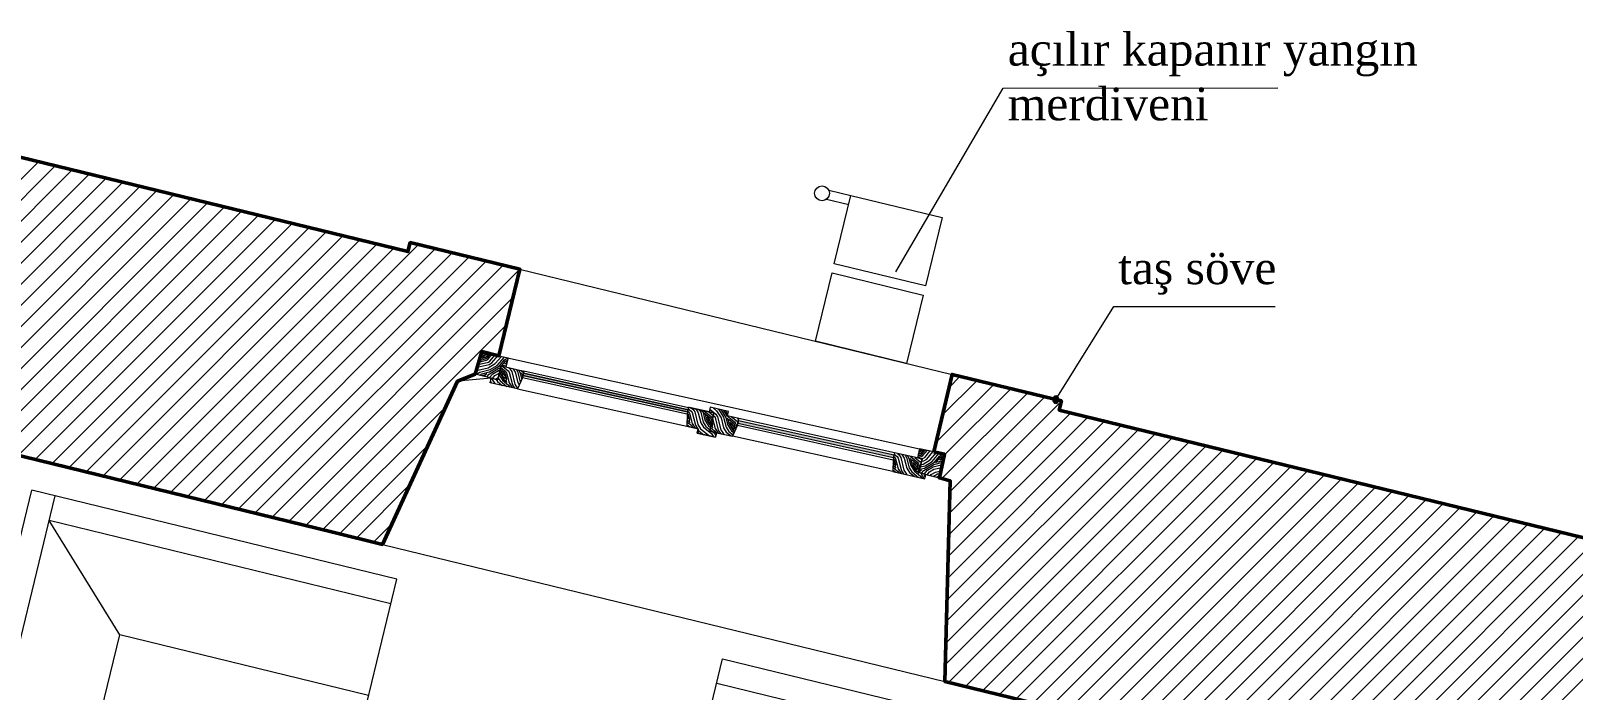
# Model space of a CAD drawing. Header units: millimetres. Extents: x 4980 to 19099, y 3891 to 5773.
# Drawn here: x 10993.9 to 11323, y 5043 to 5183.7 of the extents above; entities that cross this region are included whole.
import ezdxf

# ---------------------------------------------------------------- set-up
doc = ezdxf.new("R2010")
doc.units = ezdxf.units.MM
for name, color, linetype, lineweight in [('a 2', 132, 'Continuous', 20), ('a ahşap tarama', 46, 'Continuous', 0), ('a duvar', 84, 'Continuous', 50), ('a pencere 0', 252, 'Continuous', 0), ('a pencere cam', 121, 'Continuous', 0), ('a pencere doğrama', 41, 'Continuous', 20), ('no3_duvar tarama', 253, 'Continuous', 9), ('no3_ölçü tefriş', 252, 'Continuous', 0), ('PLAN YAZI', 4, 'Continuous', 9), ('Poltroncine_Stift_Nr__1', 1, 'Continuous', 20), ('TAVAN', 31, 'Continuous', 0)]:
    doc.layers.add(name, color=color, linetype=linetype, lineweight=lineweight)
doc.styles.get("Standard").update_dxf_attribs({"font": 'stylu.ttf', "height": 10})
pattern_1 = [(45, (-467.3525, 13840.0737), (-2.245064, 2.245064), [])]
pattern_2 = [(347.548434, (-6995.6067, -2025.97), (3.804322, -5.9604643), [0.25, -4.75]), (257.548434, (-6994.031, -2028.11), (-5.9604643, -3.804322), [0.5, -4.5]), (302.548434, (-6994.8997, -2027.406), (-1.0780712, -4.8823931), [0.3535, -1.0605, 0.3535, -0.707, 2.475, -2.1215678]), (302.548434, (-6995.797, -2025.672), (-1.0780712, -4.8823931), [0.35355, -0.7071, 0.35355, -5.6568678]), (302.548434, (-6994.196, -2026.5374), (-1.0780712, -4.8823931), [0.35355, -6.7175178]), (302.548434, (-6993.6537, -2026.401), (-1.0780712, -4.8823931), [0.35355, -6.7175178]), (302.548434, (-6994.494, -2026.7276), (-1.0780712, -4.8823931), [0.35355, -6.7175178]), (302.548434, (-6994.792, -2026.918), (-1.0780712, -4.8823931), [0.7071, -6.3639678]), (302.548434, (-6994.38, -2030.849), (-1.0780712, -4.8823931), [0.7071, -6.3639678]), (302.548434, (-6995.334, -2027.054), (-1.0780712, -4.8823931), [1.4142, -5.6568678]), (302.548434, (-6995.632, -2027.2444), (-1.0780712, -4.8823931), [1.4142, -5.6568678]), (302.548434, (-6992.782, -2029.41), (-1.0780712, -4.8823931), [1.4142, -5.6568678]), (302.548434, (-6995.984, -2027.6787), (-1.0780712, -4.8823931), [1.06066, -6.0104078]), (302.548434, (-6997.1222, -2028.1955), (-1.0780712, -4.8823931), [1.06066, -6.0104078]), (302.548434, (-6996.526, -2027.815), (-1.0780712, -4.8823931), [1.06066, -6.0104078]), (302.548434, (-6993.676, -2029.9805), (-1.0780712, -4.8823931), [1.767767, -5.3033008]), (302.548434, (-6994.218, -2030.1168), (-1.0780712, -4.8823931), [1.767767, -5.3033008]), (302.548434, (-6993.4604, -2029.004), (-1.0780712, -4.8823931), [2.4748737, -4.596194]), (320.983383, (-6995.2263, -2026.566), (4.8823931, -1.0780712), [0.559017, -10.6213229]), (320.983383, (-6994.5732, -2028.2462), (4.8823931, -1.0780712), [0.559017, -10.6213229]), (320.983383, (-6994.7095, -2027.704), (4.8823931, -1.0780712), [0.559017, -10.6213229]), (320.983383, (-6995.3626, -2026.0238), (4.8823931, -1.0780712), [1.118034, -10.0623059]), (320.983383, (-6994.8712, -2028.4365), (4.8823931, -1.0780712), [1.677051, -9.5032889]), (320.983383, (-6995.4134, -2028.5728), (4.8823931, -1.0780712), [2.236068, -8.9442719]), (320.983383, (-6995.9555, -2028.709), (4.8823931, -1.0780712), [2.236068, -8.9442719]), (320.983383, (-6997.0113, -2030.012), (4.8823931, -1.0780712), [2.236068, -8.9442719]), (320.983383, (-6996.9035, -2029.5239), (4.8823931, -1.0780712), [2.795085, -8.3852549]), (320.983383, (-6996.5516, -2029.0895), (4.8823931, -1.0780712), [2.795085, -8.3852549]), (284.113485, (-6994.4115, -2027.514), (-1.07807118, -4.8823931), [0.559017, -10.6213229]), (284.113485, (-6995.036, -2026.864), (-1.07807118, -4.8823931), [0.559017, -10.6213229]), (284.113485, (-6995.6067, -2025.9699), (-1.07807118, -4.8823931), [1.118034, -10.0623059]), (284.113485, (-6994.3037, -2027.0257), (-1.07807118, -4.8823931), [1.118034, -10.0623059]), (284.113485, (-6996.041, -2025.618), (-1.07807118, -4.8823931), [1.677051, -9.5032889]), (284.113485, (-6996.5293, -2025.5101), (-1.07807118, -4.8823931), [2.236068, -8.9442719]), (284.113485, (-6992.189, -2026.7245), (-1.07807118, -4.8823931), [2.236068, -8.9442719]), (284.113485, (-6994.0057, -2026.8354), (-1.07807118, -4.8823931), [2.236068, -8.9442719]), (284.113485, (-6992.9214, -2026.5628), (-1.07807118, -4.8823931), [2.795085, -8.3852549]), (284.113485, (-6993.4635, -2026.6991), (-1.07807118, -4.8823931), [2.795085, -8.3852549])]

# ---------------------------------------------------------------- blocks, each defined once
blk = doc.blocks.new('edc')
at = {"layer": 'Poltroncine_Stift_Nr__1', "linetype": 'Continuous'}
for p, q in [((-455347.87, -965869.83), (-455267.72, -965869.83)), ((-455347.87, -965869.83), (-455347.87, -966030.17)), ((-455272.84, -965869.83), (-455272.84, -966030.17)), ((-455267.72, -965869.83), (-455267.72, -966030.17)), ((-455347.87, -965874.94), (-455272.84, -965874.94)), ((-455293.27, -965895.36), (-455272.84, -965874.94)), ((-455347.87, -965895.36), (-455293.27, -965895.36)), ((-455293.27, -965895.36), (-455293.27, -966004.65)), ((-455347.87, -965950), (-455267.72, -965950)), ((-455347.87, -966004.65), (-455293.27, -966004.65)), ((-455293.27, -966004.65), (-455272.84, -966024.8)), ((-455347.87, -966024.8), (-455272.84, -966024.8)), ((-455347.87, -966030.17), (-455267.72, -966030.17))]:
    blk.add_line(p, q, dxfattribs=at)
blk = doc.blocks.new('A$C4DC540E5')
at = {"layer": 'TAVAN'}
for points in [[(-1160.71, 313.33), (-1155.96, 312.18)], [(-1160.23, 315.28), (-1155.49, 314.12)]]:
    blk.add_lwpolyline(points, dxfattribs=at)
for points in [[(-1159.04, 299.55), (-1155.49, 314.12), (-1136.06, 309.39), (-1139.61, 294.82)], [(-1163.06, 283.03), (-1159.51, 297.6), (-1140.08, 292.87), (-1143.63, 278.3)]]:
    blk.add_lwpolyline(points, close=True, dxfattribs=at)
blk.add_circle((-1161.66, 314.59), 1.58, dxfattribs=at)
blk = doc.blocks.new('asdsdzfsd')
at = {"layer": 'a ahşap tarama', "lineweight": 5}
h = blk.add_hatch(dxfattribs=at)
h.set_pattern_fill('WOODFACE', color=256, scale=5, angle=346.3284, style=0, pattern_type=2)
h.set_pattern_definition([(346.328434, (-189.038, 13769.5133), (6.0401125, 3.6765528), [0.25, -4.75]), (76.328434, (-186.681, 13770.741), (-3.6765528, 6.0401125), [0.5, -4.5]), (31.328434, (-187.771, 13770.4916), (1.1817798, 4.8583327), [0.3535, -1.0605, 0.3535, -0.707, 2.475, -2.1215678]), (31.328434, (-189.34, 13769.3295), (1.1817798, 4.8583327), [0.35355, -0.7071, 0.35355, -5.6568678]), (31.328434, (-187.5215, 13769.4017), (1.1817798, 4.8583327), [0.35355, -6.7175178]), (31.328434, (-187.0948, 13769.0406), (1.1817798, 4.8583327), [0.35355, -6.7175178]), (31.328434, (-187.7054, 13769.7037), (1.1817798, 4.8583327), [0.35355, -6.7175178]), (31.328434, (-187.8892, 13770.0057), (1.1817798, 4.8583327), [0.7071, -6.3639678]), (31.328434, (-185.7883, 13773.354), (1.1817798, 4.8583327), [0.7071, -6.3639678]), (31.328434, (-188.316, 13770.3668), (1.1817798, 4.8583327), [1.4142, -5.6568678]), (31.328434, (-188.4998, 13770.6688), (1.1817798, 4.8583327), [1.4142, -5.6568678]), (31.328434, (-184.9873, 13771.358), (1.1817798, 4.8583327), [1.4142, -5.6568678]), (31.328434, (-188.6245, 13771.2137), (1.1817798, 4.8583327), [1.06066, -6.0104078]), (31.328434, (-189.419, 13772.179), (1.1817798, 4.8583327), [1.06066, -6.0104078]), (31.328434, (-189.0513, 13771.575), (1.1817798, 4.8583327), [1.06066, -6.0104078]), (31.328434, (-185.5388, 13772.2642), (1.1817798, 4.8583327), [1.767767, -5.3033008]), (31.328434, (-185.9655, 13772.6253), (1.1817798, 4.8583327), [1.767767, -5.3033008]), (31.328434, (-185.775, 13771.2925), (1.1817798, 4.8583327), [2.4748737, -4.596194]), (12.893485, (-188.4341, 13769.881), (4.85833268, -1.18177983), [0.559017, -10.6213229]), (12.893485, (-187.108, 13771.1021), (4.85833268, -1.18177983), [0.559017, -10.6213229]), (12.893485, (-187.469, 13770.6754), (4.85833268, -1.18177983), [0.559017, -10.6213229]), (12.893485, (-188.7952, 13769.4542), (4.85833268, -1.18177983), [1.118034, -10.0623059]), (12.893485, (-187.2917, 13771.4041), (4.85833268, -1.18177983), [1.677051, -9.503289]), (12.893485, (-187.7185, 13771.7652), (4.85833268, -1.18177983), [2.236068, -8.944272]), (12.893485, (-188.1452, 13772.1263), (4.85833268, -1.18177983), [2.236068, -8.944272]), (12.893485, (-188.5195, 13773.761), (4.85833268, -1.18177983), [2.236068, -8.944272]), (12.893485, (-188.6376, 13773.2753), (4.85833268, -1.18177983), [2.795085, -8.3852549]), (12.893485, (-188.513, 13772.7303), (4.85833268, -1.18177983), [2.795085, -8.3852549]), (49.763383, (-187.2852, 13770.3734), (1.18177984, 4.85833268), [0.559017, -10.6213229]), (49.763383, (-188.1321, 13770.0648), (1.18177984, 4.85833268), [0.559017, -10.6213229]), (49.763383, (-189.0381, 13769.5133), (1.18177984, 4.85833268), [1.118034, -10.0623059]), (49.763383, (-187.4034, 13769.8875), (1.18177984, 4.85833268), [1.118034, -10.0623059]), (49.763383, (-189.583, 13769.3886), (1.18177984, 4.85833268), [1.677051, -9.503289]), (49.763383, (-190.0689, 13769.5068), (1.18177984, 4.85833268), [2.236068, -8.944272]), (49.763383, (-185.6373, 13768.686), (1.18177984, 4.85833268), [2.236068, -8.944272]), (49.763383, (-187.2195, 13769.5855), (1.18177984, 4.85833268), [2.236068, -8.944272]), (49.763383, (-186.366, 13768.8633), (1.18177984, 4.85833268), [2.795085, -8.3852549]), (49.763383, (-186.7928, 13769.2244), (1.18177984, 4.85833268), [2.795085, -8.3852549])])
h.paths.add_polyline_path([(6490.33, 3003.79), (6492.27, 3003.32), (6491.79, 3001.39), (6490.82, 3001.6), (6490.11, 2998.69), (6488.66, 2999.04), (6485.25, 2999.88), (6486.68, 3004.68)])
h = blk.add_hatch(dxfattribs=at)
h.set_pattern_fill('WOODFACE', color=256, scale=5, angle=347.5484, style=0, pattern_type=2)
h.set_pattern_definition(pattern_2)
h.paths.add_polyline_path([(6495.64, 3000.54), (6495.32, 2999.08), (6494.29, 2996.75), (6488.43, 2998.04), (6488.65, 2999.04), (6490.11, 2998.69), (6490.82, 3001.6), (6491.74, 3001.4)])
h = blk.add_hatch(dxfattribs=at)
h.set_pattern_fill('WOODFACE', color=256, scale=5, angle=347.5484, style=0, pattern_type=2)
h.set_pattern_definition(pattern_2)
h.paths.add_polyline_path([(6530.8, 2992.78), (6530.47, 2991.32), (6530.42, 2988.77), (6532.86, 2988.23), (6532.65, 2987.25), (6536.55, 2986.39), (6536.77, 2987.37), (6535.31, 2987.69), (6536.08, 2991.19), (6536.17, 2991.6), (6531, 2992.74)])
h = blk.add_hatch(dxfattribs=at)
h.set_pattern_fill('WOODFACE', color=256, scale=5, angle=347.5484, style=0, pattern_type=2)
h.set_pattern_definition(pattern_2)
h.paths.add_polyline_path([(6540.19, 2986.61), (6541.21, 2988.95), (6541.54, 2990.41), (6539.1, 2990.95), (6539.31, 2991.93), (6535.41, 2992.79), (6535.19, 2991.81), (6536.17, 2991.6), (6535.4, 2988.1), (6535.31, 2987.69)])
h = blk.add_hatch(dxfattribs=at)
h.set_pattern_fill('WOODFACE', color=256, scale=5, angle=347.5484, style=0, pattern_type=2)
h.set_pattern_definition(pattern_2)
edge = h.paths.add_edge_path()
edge.add_line((6574.74, 2983.08), (6574.42, 2981.62))
edge.add_line((6574.42, 2981.62), (6574.36, 2979.07))
edge.add_line((6574.36, 2979.07), (6581.2, 2977.56))
edge.add_line((6581.2, 2977.56), (6581.41, 2978.49))
edge.add_line((6581.41, 2978.49), (6579.95, 2978.85))
edge.add_line((6579.95, 2978.85), (6580.6, 2981.78))
edge.add_line((6580.6, 2981.78), (6579.62, 2981.99))
edge.add_line((6579.62, 2981.99), (6574.74, 2983.08))
h = blk.add_hatch(dxfattribs=at)
h.set_pattern_fill('WOODFACE', color=256, scale=5, angle=346.3284, style=0, pattern_type=2)
h.set_pattern_definition([(346.328434, (-188.5695, 13771.4395), (6.0401125, 3.6765528), [0.25, -4.75]), (76.328434, (-186.2125, 13772.667), (-3.6765528, 6.0401125), [0.5, -4.5]), (31.328434, (-187.3024, 13772.4177), (1.1817798, 4.8583327), [0.3535, -1.0605, 0.3535, -0.707, 2.475, -2.1215678]), (31.328434, (-188.8715, 13771.2556), (1.1817798, 4.8583327), [0.35355, -0.7071, 0.35355, -5.6568678]), (31.328434, (-187.053, 13771.328), (1.1817798, 4.8583327), [0.35355, -6.7175178]), (31.328434, (-186.626, 13770.9668), (1.1817798, 4.8583327), [0.35355, -6.7175178]), (31.328434, (-187.2367, 13771.63), (1.1817798, 4.8583327), [0.35355, -6.7175178]), (31.328434, (-187.4206, 13771.932), (1.1817798, 4.8583327), [0.7071, -6.3639678]), (31.328434, (-185.3196, 13775.28), (1.1817798, 4.8583327), [0.7071, -6.3639678]), (31.328434, (-187.8473, 13772.293), (1.1817798, 4.8583327), [1.4142, -5.6568678]), (31.328434, (-188.031, 13772.595), (1.1817798, 4.8583327), [1.4142, -5.6568678]), (31.328434, (-184.5187, 13773.2843), (1.1817798, 4.8583327), [1.4142, -5.6568678]), (31.328434, (-188.156, 13773.14), (1.1817798, 4.8583327), [1.06066, -6.0104078]), (31.328434, (-188.9503, 13774.105), (1.1817798, 4.8583327), [1.06066, -6.0104078]), (31.328434, (-188.5826, 13773.501), (1.1817798, 4.8583327), [1.06066, -6.0104078]), (31.328434, (-185.07, 13774.1903), (1.1817798, 4.8583327), [1.767767, -5.3033008]), (31.328434, (-185.497, 13774.5514), (1.1817798, 4.8583327), [1.767767, -5.3033008]), (31.328434, (-185.3065, 13773.2187), (1.1817798, 4.8583327), [2.4748737, -4.596194]), (12.893485, (-187.9655, 13771.8071), (4.85833268, -1.18177983), [0.559017, -10.6213229]), (12.893485, (-186.6393, 13773.0283), (4.85833268, -1.18177983), [0.559017, -10.6213229]), (12.893485, (-187.0004, 13772.6015), (4.85833268, -1.18177983), [0.559017, -10.6213229]), (12.893485, (-188.3266, 13771.3804), (4.85833268, -1.18177983), [1.118034, -10.0623059]), (12.893485, (-186.8231, 13773.3303), (4.85833268, -1.18177983), [1.677051, -9.503289]), (12.893485, (-187.2499, 13773.6914), (4.85833268, -1.18177983), [2.236068, -8.944272]), (12.893485, (-187.6766, 13774.0525), (4.85833268, -1.18177983), [2.236068, -8.944272]), (12.893485, (-188.0508, 13775.6872), (4.85833268, -1.18177983), [2.236068, -8.944272]), (12.893485, (-188.169, 13775.2014), (4.85833268, -1.18177983), [2.795085, -8.3852549]), (12.893485, (-188.0443, 13774.6565), (4.85833268, -1.18177983), [2.795085, -8.3852549]), (49.763383, (-186.8166, 13772.2995), (1.18177984, 4.85833268), [0.559017, -10.6213229]), (49.763383, (-187.6635, 13771.991), (1.18177984, 4.85833268), [0.559017, -10.6213229]), (49.763383, (-188.5695, 13771.4395), (1.18177984, 4.85833268), [1.118034, -10.0623059]), (49.763383, (-186.9347, 13771.8137), (1.18177984, 4.85833268), [1.118034, -10.0623059]), (49.763383, (-189.1144, 13771.3147), (1.18177984, 4.85833268), [1.677051, -9.503289]), (49.763383, (-189.6003, 13771.433), (1.18177984, 4.85833268), [2.236068, -8.944272]), (49.763383, (-185.1687, 13770.6122), (1.18177984, 4.85833268), [2.236068, -8.944272]), (49.763383, (-186.751, 13771.5117), (1.18177984, 4.85833268), [2.236068, -8.944272]), (49.763383, (-185.8974, 13770.7895), (1.18177984, 4.85833268), [2.795085, -8.3852549]), (49.763383, (-186.3242, 13771.1506), (1.18177984, 4.85833268), [2.795085, -8.3852549])])
h.paths.add_polyline_path([(6583.1, 2983.27), (6580.05, 2983.95), (6579.62, 2981.99), (6580.6, 2981.78), (6579.95, 2978.85), (6584.32, 2977.72), (6585.45, 2982.78)])
at = {"layer": 'a pencere cam', "lineweight": 5}
for points in [[(6495.43, 2999.57), (6530.58, 2991.81), (6530.69, 2992.29), (6495.54, 3000.06)], [(6541.32, 2989.43), (6574.52, 2982.1), (6574.63, 2982.59), (6541.43, 2989.92)]]:
    blk.add_hatch(color=256, dxfattribs=at).paths.add_polyline_path(points)
at = {"layer": 'no3_duvar tarama'}
h = blk.add_hatch(dxfattribs=at)
h.set_pattern_fill('ANSI31', color=256, style=0)
h.set_pattern_definition(pattern_1)
h.paths.add_polyline_path([(6305.35, 3051.89), (6309.13, 3067.44), (6332.45, 3061.76), (6331.98, 3059.82), (6470.92, 3026.01), (6471.4, 3027.95), (6494.81, 3022.25), (6490.33, 3003.79), (6486.68, 3004.68), (6485.25, 2999.88), (6481.46, 2998.35), (6465.48, 2963.55), (6454.88, 2966.13), (6382.61, 2983.76), (6309.66, 3001.55), (6309.97, 3045.61), (6306.57, 3046.38), (6307.71, 3051.35)])
h = blk.add_hatch(dxfattribs=at)
h.set_pattern_fill('ANSI31', color=256, style=0)
h.set_pattern_definition(pattern_1)
h.paths.add_polyline_path([(6583.1, 2983.27), (6587.02, 2999.82), (6610.34, 2994.14), (6609.87, 2992.2), (6772.13, 2952.71), (6772.61, 2954.65), (6795.92, 2948.98), (6791.9, 2932.46), (6788.26, 2933.35), (6786.83, 2928.55), (6785.48, 2927.84), (6771.52, 2888.9), (6736.7, 2897.4), (6722.03, 2900.97), (6585.5, 2934.27), (6586.64, 2977.08), (6584.32, 2977.72), (6585.39, 2982.79)])
at = {"layer": 'PLAN YAZI'}
h = blk.add_hatch(color=256, dxfattribs=at)
h.dxf.hatch_style = 1
edge = h.paths.add_edge_path()
edge.add_ellipse((6609.15, 2994.43), major_axis=(-0.021, 0.888), ratio=0.6911, start_angle=0, end_angle=360)
at = {"layer": 'a 2'}
for points in [[(6494.71, 3022.28), (6587.02, 2999.82)], [(6465.48, 2963.55), (6585.5, 2934.27)]]:
    blk.add_lwpolyline(points, dxfattribs=at)
at = {"layer": 'a duvar'}
for points in [[(6305.35, 3051.89), (6309.13, 3067.44), (6332.45, 3061.76), (6331.98, 3059.82), (6470.92, 3026.01), (6471.4, 3027.95), (6494.81, 3022.25), (6490.33, 3003.79), (6486.68, 3004.68), (6485.25, 2999.88), (6481.46, 2998.35), (6465.48, 2963.55), (6454.88, 2966.13), (6382.61, 2983.76), (6309.66, 3001.55), (6309.97, 3045.61), (6306.57, 3046.38), (6307.71, 3051.35), (6305.35, 3051.89)], [(6583.1, 2983.27), (6587.02, 2999.82), (6610.34, 2994.14), (6609.87, 2992.2), (6772.13, 2952.71), (6772.61, 2954.65), (6795.92, 2948.98), (6791.9, 2932.46), (6788.26, 2933.35), (6786.83, 2928.55), (6785.48, 2927.84), (6771.52, 2888.9), (6736.7, 2897.4), (6722.03, 2900.97), (6585.5, 2934.27), (6586.64, 2977.08), (6584.32, 2977.72), (6585.39, 2982.79), (6583.1, 2983.27)]]:
    blk.add_lwpolyline(points, dxfattribs=at)
at = {"layer": 'a pencere 0'}
for points in [[(6492.17, 3003.36), (6580.05, 2983.95)], [(6530.47, 2991.32), (6495.32, 2999.08)], [(6495.64, 3000.55), (6530.8, 2992.78)], [(6494.29, 2996.75), (6530.42, 2988.77)], [(6541.21, 2988.95), (6574.42, 2981.62)], [(6574.74, 2983.08), (6541.54, 2990.41)], [(6574.36, 2979.07), (6540.19, 2986.61)]]:
    blk.add_lwpolyline(points, dxfattribs=at)
at = {"layer": 'a pencere cam', "lineweight": 5}
for p, q in [((6490.11, 2998.69), (6490.76, 3001.62)), ((6495.54, 3000.06), (6530.69, 2992.29)), ((6574.63, 2982.59), (6541.43, 2989.92))]:
    blk.add_line(p, q, dxfattribs=at)
for points in [[(6495.43, 2999.57), (6530.58, 2991.81), (6530.69, 2992.29), (6495.54, 3000.06)], [(6541.32, 2989.43), (6574.52, 2982.1), (6574.63, 2982.59), (6541.43, 2989.92)]]:
    blk.add_lwpolyline(points, close=True, dxfattribs=at)
for points in [[(6530.58, 2991.81), (6495.43, 2999.57)], [(6541.32, 2989.43), (6574.52, 2982.1)]]:
    blk.add_lwpolyline(points, dxfattribs=at)
at = {"layer": 'a pencere doğrama'}
for p, q in [((6490.82, 3001.6), (6490.11, 2998.69)), ((6488.66, 2999.04), (6481.46, 2998.35)), ((6495.32, 2999.08), (6494.29, 2996.75)), ((6495.43, 2999.57), (6495.32, 2999.08)), ((6495.64, 3000.55), (6495.54, 3000.06)), ((6530.58, 2991.81), (6530.47, 2991.32)), ((6530.69, 2992.29), (6530.8, 2992.78)), ((6530.8, 2992.78), (6536.17, 2991.6)), ((6535.41, 2992.79), (6535.19, 2991.81)), ((6536.17, 2991.6), (6535.31, 2987.69)), ((6536.17, 2991.6), (6535.31, 2987.69)), ((6539.31, 2991.93), (6535.41, 2992.79)), ((6539.1, 2990.95), (6539.31, 2991.93)), ((6530.47, 2991.32), (6530.42, 2988.77)), ((6532.86, 2988.23), (6530.42, 2988.77)), ((6532.65, 2987.25), (6532.86, 2988.23)), ((6541.54, 2990.41), (6539.1, 2990.95)), ((6541.21, 2988.95), (6540.19, 2986.61)), ((6541.32, 2989.43), (6541.21, 2988.95)), ((6541.43, 2989.92), (6541.54, 2990.41)), ((6536.55, 2986.39), (6532.65, 2987.25)), ((6535.31, 2987.69), (6536.77, 2987.37)), ((6536.77, 2987.37), (6536.55, 2986.39)), ((6536.77, 2987.37), (6540.19, 2986.61)), ((6574.42, 2981.62), (6574.36, 2979.07)), ((6574.52, 2982.1), (6574.42, 2981.62)), ((6574.74, 2983.08), (6574.52, 2982.1)), ((6579.62, 2981.99), (6574.74, 2983.08)), ((6580.05, 2983.95), (6579.62, 2981.99)), ((6579.62, 2981.99), (6580.6, 2981.78)), ((6580.6, 2981.78), (6579.95, 2978.85)), ((6583.1, 2983.27), (6580.05, 2983.95)), ((6581.41, 2978.49), (6584.32, 2977.72))]:
    blk.add_line(p, q, dxfattribs=at)
for points in [[(6490.33, 3003.79), (6492.27, 3003.32), (6491.79, 3001.39), (6490.82, 3001.6), (6490.11, 2998.69), (6488.66, 2999.04), (6485.25, 2999.88), (6486.68, 3004.68), (6490.33, 3003.79)], [(6495.64, 3000.54), (6495.32, 2999.08), (6494.29, 2996.75), (6488.43, 2998.04), (6488.65, 2999.04), (6490.11, 2998.69), (6490.82, 3001.6), (6491.74, 3001.4), (6495.64, 3000.54)], [(6494.29, 2996.75), (6488.43, 2998.04), (6488.66, 2999.04), (6490.11, 2998.69)], [(6530.8, 2992.78), (6530.47, 2991.32), (6530.42, 2988.77), (6532.86, 2988.23), (6532.65, 2987.25), (6536.55, 2986.39), (6536.77, 2987.37), (6535.31, 2987.69), (6536.08, 2991.19), (6536.17, 2991.6), (6531, 2992.74), (6530.8, 2992.78)], [(6540.19, 2986.61), (6541.21, 2988.95), (6541.54, 2990.41), (6539.1, 2990.95), (6539.31, 2991.93), (6535.41, 2992.79), (6535.19, 2991.81), (6536.17, 2991.6), (6535.4, 2988.1), (6535.31, 2987.69), (6540.19, 2986.61), (6540.19, 2986.61)], [(6574.74, 2983.08), (6574.42, 2981.62), (6574.36, 2979.07), (6581.2, 2977.56), (6581.41, 2978.49), (6579.95, 2978.85), (6580.6, 2981.78), (6579.62, 2981.99), (6574.74, 2983.08)], [(6583.1, 2983.27), (6580.05, 2983.95), (6579.62, 2981.99), (6580.6, 2981.78), (6579.95, 2978.85), (6584.32, 2977.72), (6585.45, 2982.78), (6583.1, 2983.27)], [(6574.36, 2979.07), (6581.2, 2977.55), (6581.41, 2978.49), (6579.95, 2978.85)]]:
    blk.add_lwpolyline(points, dxfattribs=at)
at = {"layer": 'PLAN YAZI'}
for p, q in [((6574.99, 3021.67), (6597.94, 3060.92)), ((6597.94, 3060.92), (6656.53, 3060.93)), ((6609.15, 2994.43), (6621.51, 3014.29)), ((6621.51, 3014.29), (6655.92, 3014.29))]:
    blk.add_line(p, q, dxfattribs=at)
blk.add_ellipse((6609.15, 2994.43), major_axis=(0, 0.888), ratio=0.6911, start_param=4.712389, end_param=10.995574, dxfattribs=at)
at = {"layer": 'TAVAN'}
blk.add_blockref('A$C4DC540E5', (7720.93, 2723.87), dxfattribs=at)
at = {"layer": 'PLAN YAZI', "char_height": 7, "attachment_point": 1}
for s, insert, width in [('{\\fTimes New Roman|b0|i0|c162|p18;açılır kapanır yangın merdiveni}', (6598.89, 3072.7), 103.299), ('{\\fTimes New Roman|b0|i0|c162|p18;taş söve }', (6622.46, 3026.07), 63.3955)]:
    blk.add_mtext(s, dxfattribs=dict(at, insert=insert, width=width))

msp = doc.modelspace()

# ---------------------------------------------------------------- block references
at = {"layer": 'no3_duvar tarama'}
msp.add_blockref('asdsdzfsd', (4603.48, 2110.55), dxfattribs=at)
at = {"layer": 'no3_ölçü tefriş', "rotation": 166.2933860449543}
msp.add_blockref('edc', (-660209.47, -825557.87), dxfattribs=at)
at = {"layer": 'no3_ölçü tefriş', "xscale": -1, "rotation": 166.2933860449541}
msp.add_blockref('edc', (224620.78, -1041364.45), dxfattribs=at)

doc.saveas('drawing.dxf')
